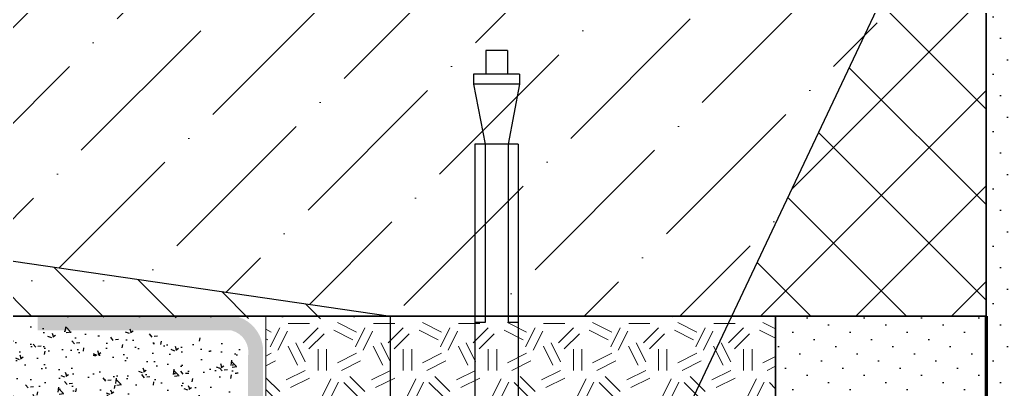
# Model space of a CAD drawing. Header units: millimetres. Extents: x 215300 to 349394, y -116838 to -1602.
# Drawn here: x 348517.2 to 348703.2, y -2286.2 to -2216.5 of the extents above; entities that cross this region are included whole.
import ezdxf

# ---------------------------------------------------------------- set-up
doc = ezdxf.new("R2010")
doc.units = ezdxf.units.MM
doc.layers.get('Defpoints').update_dxf_attribs({"color": 3, "lineweight": 35})
doc.layers.add('!!_для разрезов', color=7, linetype='Continuous')
doc.layers.add('Тонкая', color=7, linetype='Continuous')
for name, color, linetype, lineweight in [('_Линии для надписей', 5, 'Continuous', 9), ('_Штриховки', 250, 'Continuous', 13), ('_Штриховки_точка', 5, 'Continuous', 30), ('Рисунок', 6, 'Continuous', 35)]:
    doc.layers.add(name, color=color, linetype=linetype, lineweight=lineweight)

msp = doc.modelspace()

# ---------------------------------------------------------------- hatches: boundary and pattern name
at = {"layer": '!!_для разрезов', "linetype": 'Continuous', "lineweight": 18}
h = msp.add_hatch(dxfattribs=at)
h.set_pattern_fill('ANSI37', color=251, scale=4.01593653381266)
h.set_pattern_definition([(44.99999999999997, (290778.8041612543, -7695.349035330769), (-9.016034659899091, 9.016034659899084), []), (135, (290778.8041612543, -7695.349035330769), (-9.016034659899093, -9.016034659899082), [])])
h.paths.add_polyline_path([(348651.5947122924, -2272.459425785769), (348696.7690033519, -2176.880136281016), (348699.5801589254, -2175.755674051554), (348699.5801589254, -2272.459425785769)])
h = msp.add_hatch(dxfattribs=at)
h.set_pattern_fill('SACNCR', color=253, scale=4.01593653381266, angle=7.016709298534877e-15)
h.set_pattern_definition([(135, (415571.7036879098, -80901.41181318155), (6.762025994924322, 6.762025994924313), []), (135, (415564.941653974, -80901.41181318155), (6.762025994924322, 6.762025994924313), [0, -9.562948871141389])])
h.paths.add_polyline_path([(348444.0811387681, -2272.459425785769), (348444.0811387681, -2251.63093851188), (348386.3371092882, -2243.223407819601), (348386.4679734851, -2272.459425785769)])
h.paths.add_polyline_path([(348468.9845774867, -2255.256879189336), (348468.9845774867, -2272.459425785746), (348509.6860042805, -2272.459425785769), (348587.1339359788, -2273.081894651648), (348587.1339359788, -2272.459425785769)])
h = msp.add_hatch()
h.set_pattern_fill('AR-CONC', scale=0.04015936533812658, angle=180, style=0)
h.set_pattern_definition([(130, (564213.3311819547, 142779.7050768371), (-7.316420681216191, -0.6401035593124588), [0.765035909691311, -8.415395006604424]), (184.9999999999999, (564213.3311819547, 142779.7050768371), (1.415329523904829, 7.672713521781441), [0.6120287277530497, -6.732316005283547]), (79.549, (564212.72148247, 142779.6517351601), (-5.901117608101534, 7.032575042977758), [0.6501801248242689, -7.151981373066958]), (133.8158, (564213.3311819547, 142781.7451725963), (-10.886362238696, -1.688393207115712), [1.147553864536966, -12.62309250990663]), (83.3644, (564212.4239859077, 142781.6044742598), (-9.534003384747878, 9.936453292977536), [0.9752701872363994, -10.72797205960038]), (188.8159999999999, (564213.3311819547, 142781.7451725963), (-9.53401829783571, 9.936435701992767), [0.9180430916295752, -10.09847400792533]), (159, (564212.3111340753, 142781.2351486565), (-6.088757350005318, -4.106918319607613), [0.7650359096913111, -8.415395006604426]), (214, (564212.3111340753, 142781.2351486565), (-2.481930235050415, 7.396871822392697), [0.6120287277530491, -6.732316005283536]), (108.5486, (564211.8037405739, 142780.8929065292), (-8.570670822018348, 3.289969972562511), [0.6501801248242683, -7.151981373066949]), (142.5, (564213.3311819547, 142779.7050768371), (-0.1240363463250419, 3.395676697286448), [0, -6.650712174916462, 0, -6.834320793242381, 0, -6.757817202273246]), (172.5, (564213.3311819547, 142779.7050768371), (-2.683435238521689, 4.023188303904381), [0, -3.896582900027741, 0, -6.497704992978196, 0, -2.575620895960745]), (212.4999999999999, (564215.6058887263, 142779.7050768371), (-5.445232247720409, -0.2300627229303709), [0, -2.550119698971037, 0, -7.956373460789636, 0, -10.55749555374009]), (222.4999999999998, (564216.625936606, 142779.7050768371), (-5.948773912518721, 1.021111742674219), [0, -3.315155608662347, 0, -5.283848016267989, 0, -7.497351914974846])])
h.paths.add_polyline_path([(348468.9845774867, -2296.631768963254), (348560.2896021959, -2323.087895373773), (348560.2896021959, -2295.641309354429), (348556.490177922, -2292.509693501098), (348559.4910510055, -2277.537551366615), (348539.4891174905, -2274.923662327745), (348468.9845774867, -2272.459425785769)])
msp.add_hatch(color=256).paths.add_polyline_path([(348560.2708837379, -2279.995701445039), (348560.2708837379, -2318.50866360456), (348563.0735897401, -2318.508663604543), (348563.0735897401, -2303.673981570526), (348563.0735897405, -2279.835753323495, 0.3762167090353287), (348557.9606004594, -2272.459425785769), (348520.5299762117, -2272.459425785769), (348520.5299762117, -2275.146747865701), (348557.1596941976, -2275.146747865701, -0.3911648548225131)])
at = {"layer": '_Штриховки'}
h = msp.add_hatch(dxfattribs=at)
h.set_pattern_fill('ANSI36', color=256, scale=4.01593653381266, angle=90, style=0)
h.set_pattern_definition([(224.9999999999999, (349461.936871095, 4822.882331704279), (-24.7940953147225, -6.762025994924313), [31.87649623713795, -6.375299247427589, 0, -6.375299247427589])])
h.paths.add_polyline_path([(348444.0811387681, -2251.478748554555), (348444.0811387681, -2139.82215907841), (348464.3864863674, -2139.82215907841), (348423.7757911684, -2123.633438203912), (348444.0811387681, -2123.633438203912), (348444.0811387681, -1816.647008365669), (348385.5613145019, -1816.647008365669), (348385.5613145016, -2242.896004501308)])
h.paths.add_polyline_path([(348468.9845774867, -2139.82215907841), (348468.9845774867, -2255.131183319137), (348587.1339359788, -2272.459425785769), (348651.5947122924, -2272.459425785769), (348699.5801589254, -2175.755674051554), (348699.5801589262, -2091.027971085094), (348593.1266911398, -2091.027971085094), (348587.102810865, -2085.004090808507), (348593.1266911412, -2078.980210531914), (348699.5801589262, -2078.980210531914), (348699.5801589262, -1690.571686523493), (348468.9845774867, -1690.571686523493), (348468.9845774867, -2123.633438203912), (348448.679229887, -2123.633438203912), (348489.2899250861, -2139.82215907841)])
h = msp.add_hatch(dxfattribs=at)
h.set_pattern_fill('GEOL2', color=256, scale=16.06374613525064, angle=90, style=0, pattern_type=2)
h.set_pattern_definition([(270, (346197.6476327304, -848.98990025662), (-16.06374613525064, -16.06374613525062), [4.015936533812654, -12.04780960143796]), (270, (346196.0412581179, -848.98990025662), (-16.06374613525064, -16.06374613525062), [4.015936533812654, -12.04780960143796]), (180, (346194.4348835034, -858.6281479377723), (-16.06374613525064, 16.06374613525062), [4.01593653381266, -12.04780960143798]), (180, (346194.4348835034, -860.23452255136), (-16.06374613525064, 16.06374613525062), [4.01593653381266, -12.04780960143798]), (224.9999999999999, (346196.0412581179, -861.0377098580611), (-16.06374613555625, -7.998458029192699e-16), [4.015936533812654, -18.70163110718385]), (224.9999999999999, (346197.1657203475, -862.1621720875202), (-16.06374613555625, -7.998458029192699e-16), [4.015936533812654, -18.70163110718385]), (135, (346188.812572356, -857.0217733242412), (-7.998458029192715e-16, 16.06374613555622), [4.015936533812655, -18.70163110718386]), (135, (346187.6881101264, -858.1462355537027), (-7.998458029192715e-16, 16.06374613555622), [4.015936533812655, -18.70163110718386]), (243.4349488, (346188.812572356, -861.0377098580611), (-6.426535252821325e-09, -16.06374613525213), [4.015936533812641, -31.90369178987864]), (243.4349488, (346190.2583095094, -861.6802597035474), (-6.426535252821325e-09, -16.06374613525213), [4.015936533812641, -31.90369178987864]), (243.4349488, (346182.3870739019, -854.6122114039495), (-6.426535252821325e-09, -16.06374613525213), [4.015936533812641, -31.90369178987864]), (243.4349488, (346183.8328110553, -855.2547612493615), (-6.426535252821325e-09, -16.06374613525213), [4.015936533812641, -31.90369178987864]), (206.5650511799999, (346193.6316961966, -853.0058367904188), (-16.06374613525214, -8.192283791988366e-10), [4.01593653381265, -31.90369178987873]), (206.5650511799999, (346194.4348835034, -854.451573942607), (-16.06374613525214, -8.192283791988366e-10), [4.01593653381265, -31.90369178987873]), (206.5650511799999, (346188.0093850504, -851.2388247155463), (-16.06374613525214, -8.192283791988366e-10), [4.01593653381265, -31.90369178987873]), (206.5650511799999, (346187.2061977437, -849.7930875633749), (-16.06374613525214, -8.192283791988366e-10), [4.01593653381265, -31.90369178987873]), (153.4349488, (346186.563647897, -863.2866343169871), (-16.06374613525214, 6.426540603123561e-09), [4.015936533812656, -31.90369178987877]), (153.4349488, (346187.2061977437, -861.8408971648165), (-16.06374613525214, 6.426540603123561e-09), [4.015936533812656, -31.90369178987877]), (116.56505118, (346193.6316961966, -851.3994621769049), (-8.192337295010839e-10, 16.06374613525212), [4.015936533812654, -31.90369178987875]), (116.56505118, (346192.1859590455, -852.0420120223176), (-8.192337295010839e-10, 16.06374613525212), [4.015936533812654, -31.90369178987875])])
h.paths.add_polyline_path([(348563.6276040697, -2272.459425785769), (348563.6276040697, -2288.523172950904), (348659.8610675154, -2288.523172950904), (348659.8610675154, -2272.459425785769)])
at = {"layer": '_Штриховки_точка'}
h = msp.add_hatch(dxfattribs=at)
h.set_pattern_fill('DOTS', color=0, scale=2.409561920287596, angle=135, style=0)
h.set_pattern_definition([(224.9999999999999, (352407.881892457, 4828.714121102154), (-4.057215596954591, 1.352405198984862), [0, -3.825179548456552])])
h.paths.add_polyline_path([(348699.5801589262, -2061.22972200422), (348715.6439050615, -2061.229746528332), (348715.6439050615, -2288.52317192101), (348659.8610675154, -2288.52317192101), (348659.8610675154, -2272.459425785769), (348699.5801589262, -2272.459425785769)])

# ---------------------------------------------------------------- linework, layer by layer
at = {"layer": '!!_для разрезов', "color": 251, "linetype": 'Continuous', "lineweight": 18, "elevation": -2.739175922796548e-08}
for points in [[(348587.1339359788, -2272.459425785771), (348640.469033965, -2272.560509419613), (348651.5947122924, -2272.459425785771), (348696.7690033519, -2176.880136281036), (348699.5801589254, -2175.755674051574), (348699.5801589254, -2272.459425785771), (348587.1339359788, -2272.459425785771)], [(348468.9845774867, -2272.459425785771), (348509.6860042805, -2272.459425785771), (348509.6860042805, -2272.459425785771), (348587.1339359788, -2272.459425785771), (348468.9845774867, -2255.256879189338)]]:
    msp.add_lwpolyline(points, dxfattribs=at)
for p, q in [((348605.1606825049, -2222.346994188063, -2.738623974075078e-08), (348605.1606825049, -2226.809495214411, -2.738623974075078e-08)), ((348609.2146209697, -2222.346994188063, -2.738623974075078e-08), (348605.1606825049, -2222.346994188063, -2.738623974075078e-08)), ((348609.2146209697, -2222.346994188063, -2.738623974075078e-08), (348609.2146209697, -2226.809495214411, -2.738623974075078e-08)), ((348602.8443294319, -2226.809495214411, -2.738623974075078e-08), (348602.8443294319, -2228.720275688688, -2.738623974075078e-08)), ((348611.5309740425, -2226.809495214411, -2.738623974075078e-08), (348602.8443294319, -2226.809495214411, -2.738623974075078e-08)), ((348611.5309740425, -2226.809495214411, -2.738623974075078e-08), (348611.5309740425, -2228.720275688688, -2.738623974075078e-08)), ((348602.8443294319, -2228.720275688688, -2.738623974075078e-08), (348604.9948317957, -2240.039773213363, -2.738623974075078e-08)), ((348611.5309740425, -2228.720275688688, -2.738623974075078e-08), (348602.8443294319, -2228.720275688688, -2.738623974075078e-08)), ((348611.5309740425, -2228.720275688688, -2.738623974075078e-08), (348609.3804716787, -2240.039773213363, -2.738623974075078e-08)), ((348603.1007996007, -2240.039773213363, -2.738623974075078e-08), (348603.1007996007, -2330.393536097989, -2.738623974075078e-08)), ((348611.274503874, -2240.039773213363, -2.738623974075078e-08), (348603.1007996007, -2240.039773213363, -2.738623974075078e-08)), ((348604.9948317957, -2240.039773213398, -2.738623974075078e-08), (348604.9948317957, -2273.659736110953, -2.738623974075078e-08)), ((348609.3804716787, -2240.039773213398, -2.738623974075078e-08), (348609.3804716787, -2273.659736110988, -2.738623974075078e-08)), ((348611.274503874, -2240.039773213363, -2.738623974075078e-08), (348611.274503874, -2330.393536097989, -2.738623974075078e-08)), ((348604.9948317957, -2273.659736110988, -2.738623974075078e-08), (348603.1007996007, -2273.659736110988, -2.738623974075078e-08)), ((348611.274503874, -2273.659736110988, -2.738623974075078e-08), (348609.3804716787, -2273.659736110988, -2.738623974075078e-08))]:
    msp.add_line(p, q)
at = {"layer": '_Линии для надписей', "elevation": -2.739175922796548e-08}
msp.add_lwpolyline([(348563.6276040697, -2272.459425785771), (348563.6276040697, -2288.523172950906), (348659.8610675154, -2288.523172950906), (348659.8610675154, -2272.459425785771)], close=True, dxfattribs=at)
at = {"layer": 'Defpoints', "color": 6, "lineweight": 70, "ltscale": 100}
msp.add_line((348699.5801589254, -2272.459425785771, -2.738620011714362e-08), (348699.6379490994, -2337.995505499302, -2.738625381658984e-08), dxfattribs=at)
at = {"layer": 'Рисунок'}
for p, q in [((348699.5801589262, -2091.027995609229, -2.738611669184237e-08), (348699.5801589262, -2289.479851292334, -2.738622412690862e-08)), ((348699.5801589254, -2272.459425785771, -2.738620011714362e-08), (348468.9845774867, -2272.459425785771, -2.738622753855669e-08)), ((348659.8610675154, -2272.459425785771, -2.73862310443865e-08), (348659.8610675154, -2337.853905221291, -2.738626644672732e-08)), ((348659.8610675154, -2288.523172950906, -2.738620446532604e-08), (348659.8610675154, -2272.459425785771, -2.73861957689612e-08))]:
    msp.add_line(p, q, dxfattribs=at)
at = {"layer": 'Тонкая', "ltscale": 100}
for p, q in [((348643.3570474522, -2289.888590342517, -2.73862310443865e-08), (348696.7690033519, -2176.880136281036, -2.73862310443865e-08)), ((348468.9845774867, -2255.256879189338, -2.73862310443865e-08), (348587.1339359788, -2272.459425785771, -2.73862310443865e-08)), ((348587.1339359788, -2302.257674866662, -2.73862310443865e-08), (348587.1339359788, -2272.459425785771, -2.73862310443865e-08))]:
    msp.add_line(p, q, dxfattribs=at)

doc.saveas('drawing.dxf')
